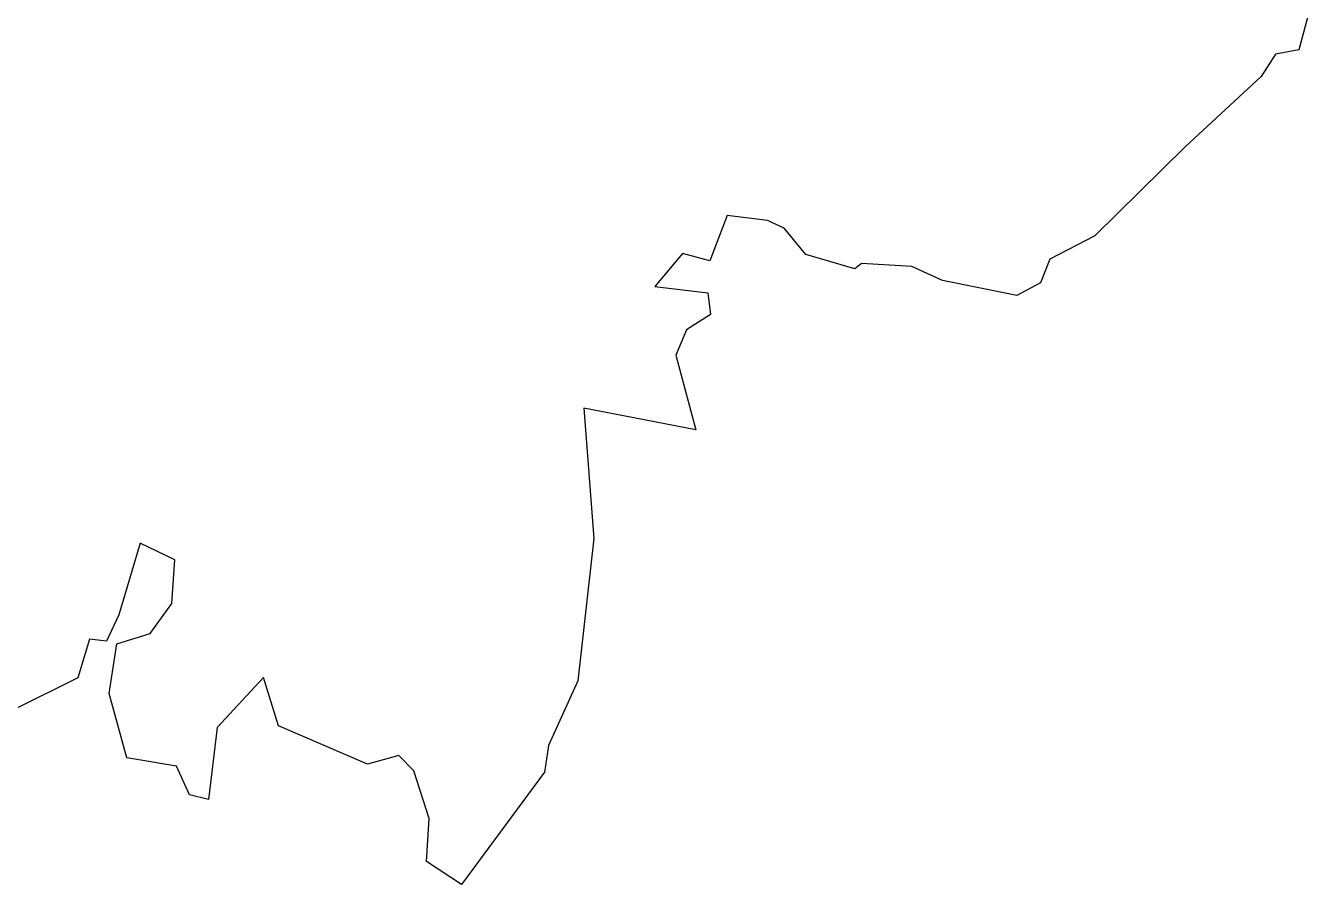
# Model space of a CAD drawing. Header units: metres. Extents: x 317446 to 322630, y 1860660 to 1866015.
# Drawn here: x 320014 to 322582, y 1862300 to 1864017 of the extents above; entities that cross this region are included whole.
import ezdxf

# ---------------------------------------------------------------- set-up
doc = ezdxf.new("R2010")
doc.units = ezdxf.units.M
doc.layers.add('village', color=3, linetype='Continuous')

msp = doc.modelspace()

# ---------------------------------------------------------------- linework, layer by layer
at = {"layer": 'village', "color": 6}
msp.add_polyline3d([(322581.9, 1864048.6, 0), (322560.7, 1863968.9, 0), (322514.5, 1863960.2, 0), (322485.4, 1863915.5, 0), (322333.3, 1863774.7, 0), (322152.7, 1863597.2, 0), (322062.9, 1863550.4, 0), (322043.8, 1863503.1, 0), (321997, 1863477.5, 0), (321848.3, 1863507.9, 0), (321787, 1863535.3, 0), (321686.3, 1863541.9, 0), (321672.5, 1863530.8, 0), (321574.5, 1863559.9, 0), (321531.5, 1863612.1, 0), (321497.8, 1863627.8, 0), (321417.5, 1863637.5, 0), (321382.6, 1863547, 0), (321328, 1863561.4, 0), (321272.3, 1863495.8, 0), (321378.7, 1863483, 0), (321383.7, 1863439.5, 0), (321335.6, 1863408.7, 0), (321314.4, 1863358.3, 0), (321354.4, 1863209, 0), (321130.8, 1863252.1, 0), (321150.6, 1862991.4, 0), (321118.5, 1862706.9, 0), (321059.8, 1862577.6, 0), (321052, 1862524.1, 0), (320885.8, 1862299.5, 0), (320815.8, 1862345.5, 0), (320821, 1862431.1, 0), (320790.3, 1862526.8, 0), (320760.2, 1862557, 0), (320698, 1862539.8, 0), (320519.7, 1862616.8, 0), (320490, 1862713.5, 0), (320396.7, 1862613, 0), (320379.9, 1862469, 0), (320341.5, 1862478.3, 0), (320315.7, 1862536, 0), (320216.3, 1862552.8, 0), (320180.7, 1862681.1, 0), (320196.5, 1862780.9, 0), (320263.1, 1862801.1, 0), (320306.1, 1862861.4, 0), (320312.2, 1862948.9, 0), (320243.2, 1862981.9, 0), (320200, 1862838.6, 0), (320175.9, 1862785.7, 0), (320141.9, 1862789.7, 0), (320118.3, 1862712.6, 0), (319993.5, 1862650.6, 0)], dxfattribs=at)

doc.saveas('drawing.dxf')
